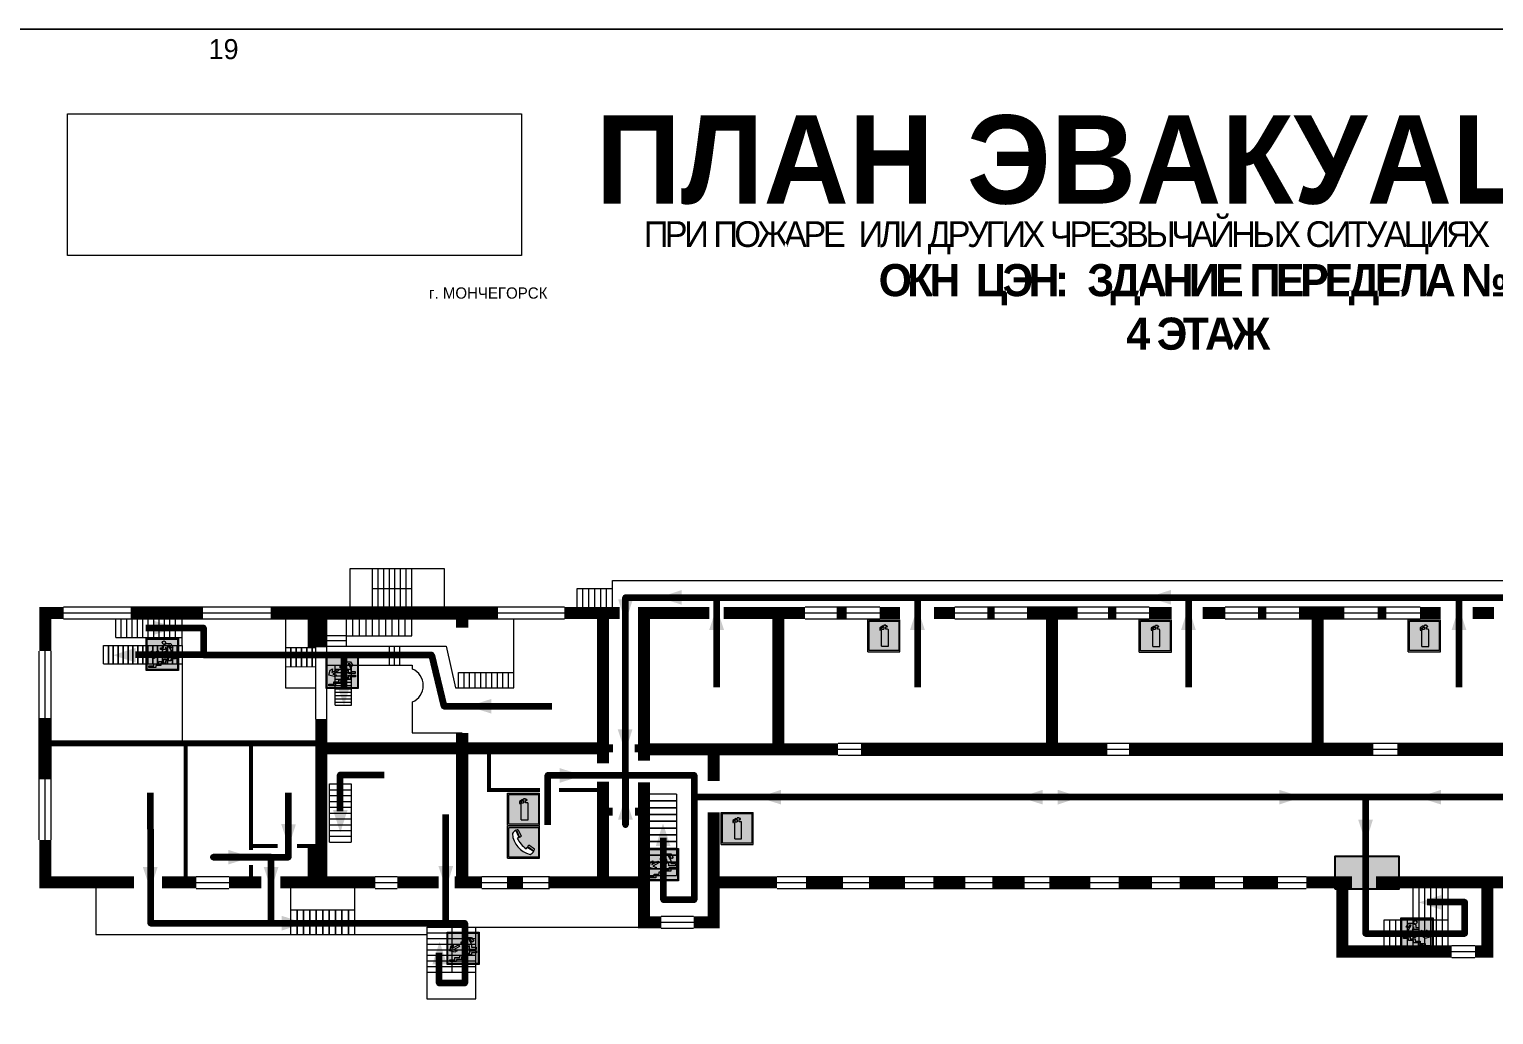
# Model space of a CAD drawing. Header units: millimetres. Extents: x 13810 to 67229, y 12374 to 21950.
# Drawn here: x 33403.2 to 33768.2, y 13905.4 to 14150.9 of the extents above; entities that cross this region are included whole.
import ezdxf

# ---------------------------------------------------------------- set-up
doc = ezdxf.new("R2010")
doc.units = ezdxf.units.MM
doc.layers.add('План_Штампы', color=7, linetype='Continuous')
doc.styles.add('обычный', font='arial.ttf')
picture_1 = doc.add_image_def('image1.jpg', size_in_pixel=(337, 105))

# ---------------------------------------------------------------- blocks, each defined once
blk = doc.blocks.new('вниз 3')
at = {"lineweight": 0, "true_color": 0xffffff}
h = blk.add_hatch(color=7, dxfattribs=at)
h.dxf.hatch_style = 1
h.paths.add_polyline_path([(40997.5, -4475.69), (40997.25, -4475.28), (40995.76, -4476.15), (40995.97, -4475.23), (40995.39, -4475.56), (40995.05, -4476.83), (40996.33, -4477.17), (40996.91, -4476.83), (40996, -4476.55)], flags=0)
h.paths.add_polyline_path([(40999.81, -4473.95), (41000.22, -4473.95), (41000.64, -4474.67), (41001.03, -4474.43), (41000.46, -4473.49), (41000.42, -4473.49), (40999.43, -4473.49), (40998.68, -4473.92), (40998.68, -4474.57), (40997.88, -4474.57), (40997.88, -4475), (40999.14, -4475), (40999.14, -4474.43), (40999.14, -4474.38), (40999.59, -4475.15), (40998.72, -4475.67), (40998.72, -4477.06), (40999.24, -4477.06), (40999.24, -4475.96), (40999.95, -4475.56), (40999.95, -4476.43), (41001.61, -4476.43), (41001.61, -4475.88), (41000.47, -4475.88), (41000.47, -4475.12)], flags=0)
h.paths.add_polyline_path([(40999.2, -4473.24, 1), (40998.35, -4473.24, 1)], flags=0)
h.paths.add_polyline_path([(41000.46, -4477.26), (41001.69, -4477.26), (41001.69, -4476.84), (41000.03, -4476.84), (41000.03, -4477.39), (40998.78, -4477.39), (40998.78, -4477.95), (40997.53, -4477.95), (40997.53, -4478.5), (40996.29, -4478.5), (40996.29, -4479.06), (40995.05, -4479.06), (40995.05, -4479.48), (40995.29, -4479.48), (40996.72, -4479.48), (40996.72, -4478.92), (40997.97, -4478.92), (40997.97, -4478.36), (40999.2, -4478.36), (40999.2, -4477.81), (41000.46, -4477.81)], flags=0)
h.paths.add_polyline_path([(41002.37, -4472.17), (40994.37, -4472.17), (40994.37, -4480.17), (41002.37, -4480.17)])
h.paths.add_polyline_path([(41002.16, -4479.96), (40994.57, -4479.96), (40994.57, -4472.37), (41002.16, -4472.37)], flags=16)
h.paths.add_polyline_path([(41001.61, -4475.88), (41001.61, -4476.43), (40999.95, -4476.43), (40999.95, -4475.56), (40999.24, -4475.96), (40999.24, -4477.06), (40998.72, -4477.06), (40998.72, -4475.67), (40999.59, -4475.15), (40999.14, -4474.38), (40999.14, -4474.43), (40999.14, -4475), (40997.88, -4475), (40997.88, -4474.57), (40998.68, -4474.57), (40998.68, -4473.92), (40999.43, -4473.49), (41000.42, -4473.49), (41000.46, -4473.49), (41001.03, -4474.43), (41000.64, -4474.67), (41000.22, -4473.95), (40999.81, -4473.95), (41000.47, -4475.12), (41000.47, -4475.88)], flags=0)
h.paths.add_polyline_path([(41001.69, -4476.84), (41001.69, -4477.26), (41000.46, -4477.26), (41000.46, -4477.81), (40999.2, -4477.81), (40999.2, -4478.36), (40997.97, -4478.36), (40997.97, -4478.92), (40996.72, -4478.92), (40996.72, -4479.48), (40995.05, -4479.48), (40995.05, -4479.06), (40996.29, -4479.06), (40996.29, -4478.5), (40997.53, -4478.5), (40997.53, -4477.95), (40998.78, -4477.95), (40998.78, -4477.39), (41000.03, -4477.39), (41000.03, -4476.84)], flags=0)
h.paths.add_polyline_path([(40998.35, -4473.24, -1), (40999.2, -4473.24, -1)], flags=0)
h.paths.add_polyline_path([(40997.5, -4475.69), (40996, -4476.55), (40996.91, -4476.83), (40996.33, -4477.17), (40995.05, -4476.83), (40995.39, -4475.56), (40995.97, -4475.23), (40995.76, -4476.15), (40997.25, -4475.28)], flags=0)
at = {"lineweight": 0}
h = blk.add_hatch(color=126, dxfattribs=at)
h.dxf.hatch_style = 1
h.paths.add_polyline_path([(41002.16, -4472.37), (40994.57, -4472.37), (40994.57, -4479.96), (41002.16, -4479.96)])
h.paths.add_polyline_path([(40995.97, -4475.23), (40995.76, -4476.15), (40997.25, -4475.28), (40997.5, -4475.69), (40996, -4476.55), (40996.91, -4476.83), (40996.33, -4477.17), (40995.05, -4476.83), (40995.39, -4475.56)], flags=16)
h.paths.add_polyline_path([(40997.88, -4474.57), (40998.68, -4474.57), (40998.68, -4473.92), (40999.43, -4473.49), (41000.42, -4473.49), (41000.46, -4473.49), (41001.03, -4474.43), (41000.64, -4474.67), (41000.22, -4473.95), (40999.81, -4473.95), (41000.47, -4475.12), (41000.47, -4475.88), (41001.61, -4475.88), (41001.61, -4476.43), (40999.95, -4476.43), (40999.95, -4475.56), (40999.24, -4475.96), (40999.24, -4477.06), (40998.72, -4477.06), (40998.72, -4475.67), (40999.59, -4475.15), (40999.14, -4474.38), (40999.14, -4474.43), (40999.14, -4475), (40997.88, -4475)], flags=16)
h.paths.add_polyline_path([(40998.35, -4473.24, -1), (40999.2, -4473.24, -1)], flags=16)
h.paths.add_polyline_path([(40997.53, -4477.95), (40998.78, -4477.95), (40998.78, -4477.39), (41000.03, -4477.39), (41000.03, -4476.84), (41001.69, -4476.84), (41001.69, -4477.26), (41000.46, -4477.26), (41000.46, -4477.81), (40999.2, -4477.81), (40999.2, -4478.36), (40997.97, -4478.36), (40997.97, -4478.92), (40996.72, -4478.92), (40996.72, -4479.48), (40995.05, -4479.48), (40995.05, -4479.06), (40996.29, -4479.06), (40996.29, -4478.5), (40997.53, -4478.5)], flags=16)
at = {"lineweight": 0, "true_color": 0xffffff}
h = blk.add_hatch(color=7, dxfattribs=at)
h.dxf.hatch_style = 1
h.paths.add_polyline_path([(40999.2, -4473.24, 1), (40998.35, -4473.24, 1)])
h.paths.add_polyline_path([(40999.81, -4473.95), (41000.22, -4473.95), (41000.64, -4474.67), (41001.03, -4474.43), (41000.46, -4473.49), (41000.42, -4473.49), (40999.43, -4473.49), (40998.68, -4473.92), (40998.68, -4474.57), (40997.88, -4474.57), (40997.88, -4475), (40999.14, -4475), (40999.14, -4474.43), (40999.14, -4474.38), (40999.59, -4475.15), (40998.72, -4475.67), (40998.72, -4477.06), (40999.24, -4477.06), (40999.24, -4475.96), (40999.95, -4475.56), (40999.95, -4476.43), (41001.61, -4476.43), (41001.61, -4475.88), (41000.47, -4475.88), (41000.47, -4475.12)])
h.paths.add_polyline_path([(40999.2, -4477.81), (41000.46, -4477.81), (41000.46, -4477.26), (41001.69, -4477.26), (41001.69, -4476.84), (41000.03, -4476.84), (41000.03, -4477.39), (40998.78, -4477.39), (40998.78, -4477.95), (40997.53, -4477.95), (40997.53, -4478.5), (40996.29, -4478.5), (40996.29, -4479.06), (40995.05, -4479.06), (40995.05, -4479.48), (40995.29, -4479.48), (40996.72, -4479.48), (40996.72, -4478.92), (40997.97, -4478.92), (40997.97, -4478.36), (40999.2, -4478.36)])
h.paths.add_polyline_path([(40997.5, -4475.69), (40997.25, -4475.28), (40995.76, -4476.15), (40995.97, -4475.23), (40995.39, -4475.56), (40995.05, -4476.83), (40996.33, -4477.17), (40996.91, -4476.83), (40996, -4476.55)])
at = {"color": 126, "lineweight": 0}
for points in [[(40994.37, -4472.17), (41002.37, -4472.17), (41002.37, -4480.17), (40994.37, -4480.17)], [(40994.57, -4472.37), (41002.16, -4472.37), (41002.16, -4479.96), (40994.57, -4479.96)]]:
    blk.add_lwpolyline(points, close=True, dxfattribs=at)
for points in [[(40999.14, -4474.43), (40999.14, -4475), (40997.88, -4475), (40997.88, -4474.57), (40998.68, -4474.57), (40998.68, -4473.92), (40999.43, -4473.49), (41000.42, -4473.49), (41000.46, -4473.49), (41001.03, -4474.43), (41000.64, -4474.67), (41000.22, -4473.95), (40999.81, -4473.95), (41000.47, -4475.12), (41000.47, -4475.88), (41001.61, -4475.88), (41001.61, -4476.43), (40999.95, -4476.43), (40999.95, -4475.56), (40999.24, -4475.96), (40999.24, -4477.06), (40998.72, -4477.06), (40998.72, -4475.67), (40999.59, -4475.15), (40999.14, -4474.38), (40999.14, -4474.43)], [(40995.05, -4476.83), (40995.39, -4475.56), (40995.97, -4475.23), (40995.76, -4476.15), (40997.25, -4475.28), (40997.5, -4475.69), (40996, -4476.55), (40996.91, -4476.83), (40996.33, -4477.17), (40995.05, -4476.83)], [(40995.29, -4479.48), (40995.05, -4479.48), (40995.05, -4479.06), (40996.29, -4479.06), (40996.29, -4478.5), (40997.53, -4478.5), (40997.53, -4477.95), (40998.78, -4477.95), (40998.78, -4477.39), (41000.03, -4477.39), (41000.03, -4476.84), (41001.69, -4476.84), (41001.69, -4477.26), (41000.46, -4477.26), (41000.46, -4477.81), (40999.2, -4477.81), (40999.2, -4478.36), (40997.97, -4478.36), (40997.97, -4478.92), (40996.72, -4478.92), (40996.72, -4479.48), (40995.05, -4479.48)]]:
    blk.add_lwpolyline(points, dxfattribs=at)
blk.add_circle((40998.77, -4473.24), 0.426, dxfattribs=at)
blk = doc.blocks.new('вниз')
at = {"lineweight": 0, "true_color": 0xffffff}
h = blk.add_hatch(color=7, dxfattribs=at)
h.dxf.hatch_style = 1
h.paths.add_polyline_path([(40994.51, -4472.22), (40986.51, -4472.22), (40986.51, -4480.22), (40994.51, -4480.22)])
h.paths.add_polyline_path([(40994.31, -4472.42), (40994.31, -4480.01), (40986.71, -4480.01), (40986.71, -4472.42)], flags=16)
h.paths.add_polyline_path([(40988.43, -4473.53), (40989.43, -4473.53), (40990.19, -4473.96), (40990.19, -4474.6), (40991, -4474.6), (40991, -4475.06), (40989.73, -4475.06), (40989.73, -4474.46), (40989.3, -4475.18), (40990.17, -4475.7), (40990.17, -4477.11), (40989.63, -4477.11), (40989.63, -4476.01), (40988.94, -4475.59), (40988.94, -4476.46), (40988.94, -4476.46), (40987.47, -4476.46), (40987.26, -4476.46), (40987.26, -4475.92), (40988.4, -4475.92), (40988.4, -4475.2), (40989.1, -4473.99), (40988.66, -4473.99), (40988.24, -4474.7), (40987.86, -4474.47), (40988.41, -4473.56)], flags=0)
h.paths.add_polyline_path([(40990.55, -4473.29, -1), (40989.69, -4473.29, -1)], flags=0)
h.paths.add_polyline_path([(40988.85, -4476.89), (40988.85, -4477.43), (40990.1, -4477.43), (40990.1, -4477.99), (40991.34, -4477.99), (40991.34, -4478.54), (40992.59, -4478.54), (40992.59, -4479.09), (40993.83, -4479.09), (40993.83, -4479.52), (40992.17, -4479.52), (40992.17, -4478.97), (40990.91, -4478.97), (40990.91, -4478.41), (40989.68, -4478.41), (40989.68, -4477.86), (40988.43, -4477.86), (40988.43, -4477.31), (40987.6, -4477.31), (40987.18, -4477.31), (40987.18, -4476.89)], flags=0)
h.paths.add_polyline_path([(40991.61, -4475.33), (40993.12, -4476.2), (40992.9, -4475.27), (40993.48, -4475.6), (40993.83, -4476.88), (40992.56, -4477.22), (40991.97, -4476.88), (40992.9, -4476.61), (40991.38, -4475.74), (40991.58, -4475.39)], flags=0)
h.paths.add_polyline_path([(40990.19, -4473.96), (40989.43, -4473.53), (40988.43, -4473.53), (40988.41, -4473.56), (40987.86, -4474.47), (40988.24, -4474.7), (40988.66, -4473.99), (40989.1, -4473.99), (40988.4, -4475.2), (40988.4, -4475.92), (40987.26, -4475.92), (40987.26, -4476.46), (40987.47, -4476.46), (40988.94, -4476.46), (40988.94, -4476.27), (40988.94, -4475.59), (40989.63, -4476.01), (40989.63, -4477.11), (40990.17, -4477.11), (40990.17, -4475.7), (40989.3, -4475.18), (40989.73, -4474.46), (40989.73, -4475.06), (40991, -4475.06), (40991, -4474.6), (40990.19, -4474.6)], flags=0)
h.paths.add_polyline_path([(40990.55, -4473.29, 1), (40989.69, -4473.29, 1)], flags=0)
h.paths.add_polyline_path([(40991.61, -4475.33), (40991.58, -4475.39), (40991.38, -4475.74), (40992.9, -4476.61), (40991.97, -4476.88), (40992.56, -4477.22), (40993.83, -4476.88), (40993.48, -4475.6), (40992.9, -4475.27), (40993.12, -4476.2)], flags=0)
h.paths.add_polyline_path([(40990.1, -4477.43), (40988.85, -4477.43), (40988.85, -4476.89), (40987.18, -4476.89), (40987.18, -4477.31), (40987.6, -4477.31), (40988.43, -4477.31), (40988.43, -4477.86), (40989.68, -4477.86), (40989.68, -4478.41), (40990.91, -4478.41), (40990.91, -4478.97), (40992.17, -4478.97), (40992.17, -4479.52), (40993.83, -4479.52), (40993.83, -4479.09), (40992.59, -4479.09), (40992.59, -4478.54), (40991.34, -4478.54), (40991.34, -4477.99), (40990.1, -4477.99)], flags=0)
at = {"lineweight": 0}
h = blk.add_hatch(color=126, dxfattribs=at)
h.dxf.hatch_style = 1
h.paths.add_polyline_path([(40994.31, -4472.42), (40986.71, -4472.42), (40986.71, -4480.01), (40994.31, -4480.01)])
h.paths.add_polyline_path([(40988.43, -4473.53), (40989.43, -4473.53), (40990.19, -4473.96), (40990.19, -4474.6), (40991, -4474.6), (40991, -4475.06), (40989.73, -4475.06), (40989.73, -4474.46), (40989.3, -4475.18), (40990.17, -4475.7), (40990.17, -4477.11), (40989.63, -4477.11), (40989.63, -4476.01), (40988.94, -4475.59), (40988.94, -4476.46), (40988.94, -4476.46), (40987.47, -4476.46), (40987.26, -4476.46), (40987.26, -4475.92), (40988.4, -4475.92), (40988.4, -4475.2), (40989.1, -4473.99), (40988.66, -4473.99), (40988.24, -4474.7), (40987.86, -4474.47), (40988.41, -4473.56)], flags=16)
h.paths.add_polyline_path([(40990.55, -4473.29, -1), (40989.69, -4473.29, -1)], flags=16)
h.paths.add_polyline_path([(40988.85, -4476.89), (40988.85, -4477.43), (40990.1, -4477.43), (40990.1, -4477.99), (40991.34, -4477.99), (40991.34, -4478.54), (40992.59, -4478.54), (40992.59, -4479.09), (40993.83, -4479.09), (40993.83, -4479.52), (40992.17, -4479.52), (40992.17, -4478.97), (40990.91, -4478.97), (40990.91, -4478.41), (40989.68, -4478.41), (40989.68, -4477.86), (40988.43, -4477.86), (40988.43, -4477.31), (40987.6, -4477.31), (40987.18, -4477.31), (40987.18, -4476.89)], flags=16)
h.paths.add_polyline_path([(40991.61, -4475.33), (40993.12, -4476.2), (40992.9, -4475.27), (40993.48, -4475.6), (40993.83, -4476.88), (40992.56, -4477.22), (40991.97, -4476.88), (40992.9, -4476.61), (40991.38, -4475.74), (40991.58, -4475.39)], flags=16)
at = {"lineweight": 0, "true_color": 0xffffff}
h = blk.add_hatch(color=7, dxfattribs=at)
h.dxf.hatch_style = 1
h.paths.add_polyline_path([(40989.73, -4474.46), (40989.73, -4475.06), (40991, -4475.06), (40991, -4474.6), (40990.19, -4474.6), (40990.19, -4473.96), (40989.43, -4473.53), (40988.43, -4473.53), (40988.41, -4473.56), (40987.86, -4474.47), (40988.24, -4474.7), (40988.66, -4473.99), (40989.1, -4473.99), (40988.4, -4475.2), (40988.4, -4475.92), (40987.26, -4475.92), (40987.26, -4476.46), (40987.47, -4476.46), (40988.94, -4476.46), (40988.94, -4475.59), (40989.63, -4476.01), (40989.63, -4477.11), (40990.17, -4477.11), (40990.17, -4475.7), (40989.3, -4475.18)])
h.paths.add_polyline_path([(40989.69, -4473.29, 1), (40990.55, -4473.29, 1)])
h.paths.add_polyline_path([(40991.61, -4475.33), (40991.58, -4475.39), (40991.38, -4475.74), (40992.9, -4476.61), (40991.97, -4476.88), (40992.56, -4477.22), (40993.83, -4476.88), (40993.48, -4475.6), (40992.9, -4475.27), (40993.12, -4476.2)])
h.paths.add_polyline_path([(40990.1, -4477.43), (40988.85, -4477.43), (40988.85, -4476.89), (40987.18, -4476.89), (40987.18, -4477.31), (40987.6, -4477.31), (40988.43, -4477.31), (40988.43, -4477.86), (40989.68, -4477.86), (40989.68, -4478.41), (40990.91, -4478.41), (40990.91, -4478.97), (40992.17, -4478.97), (40992.17, -4479.52), (40993.83, -4479.52), (40993.83, -4479.09), (40992.59, -4479.09), (40992.59, -4478.54), (40991.34, -4478.54), (40991.34, -4477.99), (40990.1, -4477.99)])
at = {"color": 126, "lineweight": 0}
for points in [[(40986.51, -4472.22), (40994.51, -4472.22), (40994.51, -4480.22), (40986.51, -4480.22)], [(40986.71, -4472.42), (40994.31, -4472.42), (40994.31, -4480.01), (40986.71, -4480.01)]]:
    blk.add_lwpolyline(points, close=True, dxfattribs=at)
for points in [[(40987.47, -4476.46), (40987.26, -4476.46), (40987.26, -4475.92), (40988.4, -4475.92), (40988.4, -4475.2), (40989.1, -4473.99), (40988.66, -4473.99), (40988.24, -4474.7), (40987.86, -4474.47), (40988.41, -4473.56), (40988.43, -4473.53), (40989.43, -4473.53), (40990.19, -4473.96), (40990.19, -4474.6), (40991, -4474.6), (40991, -4475.06), (40989.73, -4475.06), (40989.73, -4474.46), (40989.3, -4475.18), (40990.17, -4475.7), (40990.17, -4477.11), (40989.63, -4477.11), (40989.63, -4476.01), (40988.94, -4475.59), (40988.94, -4476.46)], [(40987.6, -4477.31), (40987.18, -4477.31), (40987.18, -4476.89), (40988.85, -4476.89), (40988.85, -4477.43), (40990.1, -4477.43), (40990.1, -4477.99), (40991.34, -4477.99), (40991.34, -4478.54), (40992.59, -4478.54), (40992.59, -4479.09), (40993.83, -4479.09), (40993.83, -4479.52), (40992.17, -4479.52), (40992.17, -4478.97), (40990.91, -4478.97), (40990.91, -4478.41), (40989.68, -4478.41), (40989.68, -4477.86), (40988.43, -4477.86), (40988.43, -4477.31), (40987.6, -4477.31)], [(40987.47, -4476.46), (40988.94, -4476.46), (40988.94, -4476.27)], [(40991.58, -4475.39), (40991.38, -4475.74), (40992.9, -4476.61), (40991.97, -4476.88), (40992.56, -4477.22), (40993.83, -4476.88), (40993.48, -4475.6), (40992.9, -4475.27), (40993.12, -4476.2), (40991.61, -4475.33), (40991.58, -4475.39)]]:
    blk.add_lwpolyline(points, dxfattribs=at)
blk.add_circle((40990.12, -4473.29), 0.432, dxfattribs=at)
blk = doc.blocks.new('A$C7B4425F7')
at = {"true_color": 0xffffff}
blk.add_hatch(color=7, dxfattribs=at).paths.add_polyline_path([(0, 0), (-16, 0), (-16, -8), (0, -8)])
h = blk.add_hatch(color=126)
h.paths.add_polyline_path([(-0.2, -0.2), (-15.8, -0.2), (-15.8, -7.8), (-0.2, -7.8)])
h.paths.add_polyline_path([(-11.76, -2.03), (-11.76, -3.66), (-11.17, -3.66, -0.568275), (-11.17, -6.18), (-12.58, -6.18), (-12.58, -2.03)], flags=16)
h.paths.add_polyline_path([(-13.33, -4.12, -0.495768), (-13.59, -6.18), (-15.03, -6.18), (-15.03, -2.03), (-13.59, -2.03, -0.487973)], flags=16)
h.paths.add_polyline_path([(-10.25, -2.03), (-9.48, -2.03), (-9.48, -6.18), (-10.25, -6.18)], flags=16)
h.paths.add_polyline_path([(-13.84, -3.69), (-14.24, -3.69), (-14.24, -3.03), (-13.9, -3.03, -0.692621)], flags=0)
h.paths.add_polyline_path([(-9.15, -2.03), (-8.4, -2.03), (-8.04, -3.07), (-7.68, -2.03), (-6.93, -2.03), (-7.64, -4.1), (-6.93, -6.18), (-7.68, -6.18), (-8.04, -5.14), (-8.4, -6.18), (-9.15, -6.18), (-8.44, -4.1)], flags=16)
h.paths.add_polyline_path([(-11.76, -4.46), (-11.42, -4.46, -0.692621), (-11.36, -5.12), (-11.76, -5.12)], flags=0)
h.paths.add_polyline_path([(-13.9, -5.2), (-14.24, -5.2), (-14.24, -4.55), (-13.84, -4.55, -0.708038)], flags=0)
edge = h.paths.add_edge_path(flags=16)
edge.add_ellipse((-5.51, -4.08), major_axis=(0, 2.05), ratio=0.586184, start_angle=0, end_angle=360)
edge = h.paths.add_edge_path(flags=0)
edge.add_ellipse((-5.51, -4.08), major_axis=(0, 1.14), ratio=0.454828, start_angle=0, end_angle=360)
h.paths.add_polyline_path([(-4.13, -4.96, 0.377264), (-3.48, -4.52, 0.0555), (-3.16, -2.03), (-1.66, -2.03), (-1.66, -4.96), (-0.96, -4.96), (-0.96, -7.01), (-1.75, -7.01), (-1.75, -6.18), (-3.3, -6.18), (-3.3, -7.02), (-4.13, -7.02)], flags=16)
h.paths.add_polyline_path([(-2.73, -2.91), (-2.28, -2.91), (-2.28, -4.96), (-3.05, -4.96, 0.079136)], flags=0)
at = {"color": 126}
blk.add_lwpolyline([(-16, -8), (0, -8), (0, 0), (-16, 0)], close=True, dxfattribs=at)
blk = doc.blocks.new('A$C3AD82952')
at = {"true_color": 0xf5f5ff}
h = blk.add_hatch(color=7, dxfattribs=at)
h.dxf.hatch_style = 1
h.paths.add_polyline_path([(8.21, 8.73, 0.414214), (7.89, 9.05), (7.22, 9.05), (7.22, 9.92), (7.59, 9.92, 1), (7.57, 10.36), (7.22, 10.36), (7.22, 10.6), (6.43, 10.6), (6.43, 10.36), (6.01, 10.36), (4.74, 9.59), (4.74, 8.69), (4.98, 8.73), (4.98, 9.26), (6.12, 9.91), (6.43, 9.91), (6.43, 9.05), (5.76, 9.05, 0.414214), (5.44, 8.73), (5.44, 2.2), (8.21, 2.2)], flags=0)
h.paths.add_polyline_path([(12.8, 12.8), (0, 12.8), (0, 0), (12.8, 0)])
h.paths.add_polyline_path([(0.51, 12.29), (12.29, 12.29), (12.29, 0.51), (0.51, 0.51)], flags=16)
h.paths.add_polyline_path([(4.74, 9.59), (6.01, 10.36), (6.43, 10.36), (6.43, 10.6), (7.22, 10.6), (7.22, 10.36), (7.59, 10.36, -0.94586), (7.59, 9.92), (7.22, 9.92), (7.22, 9.05), (7.89, 9.05, -0.414214), (8.21, 8.73), (8.21, 2.2), (5.44, 2.2), (5.44, 8.73, -0.414214), (5.76, 9.05), (6.43, 9.05), (6.43, 9.91), (6.12, 9.91), (4.98, 9.26), (4.98, 8.73), (4.74, 8.69)], flags=0)
h = blk.add_hatch(color=242)
h.dxf.hatch_style = 1
h.paths.add_polyline_path([(12.29, 12.29), (0.51, 12.29), (0.51, 0.51), (12.29, 0.51)])
h.paths.add_polyline_path([(4.74, 8.69), (4.74, 9.59), (6.01, 10.36), (6.43, 10.36), (6.43, 10.6), (7.22, 10.6), (7.22, 10.36), (7.59, 10.36, -0.94586), (7.59, 9.92), (7.22, 9.92), (7.22, 9.05), (7.89, 9.05, -0.414214), (8.21, 8.73), (8.21, 2.2), (5.44, 2.2), (5.44, 8.73, -0.414214), (5.76, 9.05), (6.43, 9.05), (6.43, 9.91), (6.12, 9.91), (4.98, 9.26), (4.98, 8.73)], flags=16)
h = blk.add_hatch(color=7, dxfattribs=at)
h.dxf.hatch_style = 1
h.paths.add_polyline_path([(8.21, 8.73, 0.414214), (7.89, 9.05), (7.22, 9.05), (7.22, 9.92), (7.59, 9.92, 1), (7.57, 10.36), (7.22, 10.36), (7.22, 10.6), (6.43, 10.6), (6.43, 10.36), (6.01, 10.36), (4.74, 9.59), (4.74, 8.69), (4.98, 8.73), (4.98, 9.26), (6.12, 9.91), (6.43, 9.91), (6.43, 9.05), (5.76, 9.05, 0.414214), (5.44, 8.73), (5.44, 2.2), (8.21, 2.2)])
at = {"color": 242, "lineweight": 5}
for p, q in [((0, 0), (0, 12.8)), ((0, 12.8), (12.8, 12.8)), ((12.8, 0), (12.8, 12.8)), ((6.01, 10.36), (4.74, 9.59)), ((4.74, 9.59), (4.74, 8.69)), ((4.74, 8.69), (4.98, 8.73)), ((4.98, 9.26), (6.12, 9.91)), ((4.98, 8.73), (4.98, 9.26)), ((5.44, 2.2), (5.44, 8.73)), ((5.76, 9.05), (6.43, 9.05)), ((6.01, 10.36), (6.43, 10.36)), ((6.12, 9.91), (6.43, 9.91)), ((7.22, 10.6), (6.43, 10.6)), ((6.43, 10.6), (6.43, 10.36)), ((6.43, 9.91), (6.43, 9.05)), ((7.22, 10.36), (7.22, 10.6)), ((7.59, 10.36), (7.22, 10.36)), ((7.22, 9.05), (7.22, 9.92)), ((7.59, 9.92), (7.22, 9.92)), ((7.89, 9.05), (7.22, 9.05)), ((8.21, 2.2), (8.21, 8.73)), ((0, 0), (12.8, 0)), ((5.44, 2.2), (8.21, 2.2))]:
    blk.add_line(p, q, dxfattribs=at)
blk.add_lwpolyline([(0.51, 12.29), (12.29, 12.29), (12.29, 0.51), (0.51, 0.51)], close=True, dxfattribs=at)
for centre, radius, start, end in [((5.76, 8.73), 0.32, 90, 180), ((7.58, 10.14), 0.223, 273.18746, 86.81254), ((7.89, 8.73), 0.32, 0, 90)]:
    blk.add_arc(centre, radius, start, end, dxfattribs=at)
blk = doc.blocks.new('A$C456E1F9C')
at = {"lineweight": 5}
h = blk.add_hatch(color=242, dxfattribs=at)
h.paths.add_polyline_path([(0.51, -1.47), (0.51, -13.26), (12.29, -13.26), (12.29, -1.47)])
h.paths.add_polyline_path([(5.42, -4.95, -0.254479), (4.78, -5.4), (3.52, -2.53, -0.209735), (4.23, -2.4)], flags=16)
h.paths.add_polyline_path([(8.53, -8.6), (10.87, -10.17), (10.54, -10.76), (8.03, -9.13, -0.192251)], flags=16)
h.paths.add_polyline_path([(4.61, -5.49, 0.005518), (3.87, -5.72, 0.128647), (7.49, -10.01, 0.00809), (7.83, -9.33), (10.47, -10.97, -0.16736), (8.99, -12.25, -0.327862), (1.95, -3.95, -0.166952), (3.36, -2.62)], flags=16)
at = {"color": 242, "lineweight": 5}
for p, q in [((0, -13.77), (0, -0.97)), ((12.8, -0.97), (0, -0.97)), ((4.61, -5.49), (3.36, -2.62)), ((3.52, -2.53), (4.78, -5.4)), ((4.23, -2.4), (5.42, -4.95)), ((12.8, -13.77), (12.8, -0.97)), ((7.83, -9.33), (10.47, -10.97)), ((8.03, -9.13), (10.54, -10.76)), ((10.81, -10.12), (8.53, -8.6)), ((10.54, -10.76), (10.8, -10.3)), ((10.8, -10.3), (10.81, -10.12)), ((0, -13.77), (12.8, -13.77))]:
    blk.add_line(p, q, dxfattribs=at)
blk.add_lwpolyline([(0.51, -1.47), (12.29, -1.47), (12.29, -13.26), (0.51, -13.26)], close=True, dxfattribs=at)
for centre, radius, start, end in [((4.59, -5.34), 2.99, 114.28453, 152.19739), ((11.12, -3.31), 9.19, 183.99153, 256.60086), ((4.02, -3.27), 0.891, 76.32839, 123.70924), ((14.98, -39.1), 35.17, 107.14873, 108.41345), ((13.86, -0.94), 11.08, 205.55365, 234.87622), ((4.68, -4.59), 0.824, 276.9621, 334.07228), ((-13.31, 0.8), 23.44, 332.54871, 334.40268), ((8.94, -9.5), 0.989, 114.40924, 157.93883), ((7.87, -9.46), 3, 291.92908, 329.9329)]:
    blk.add_arc(centre, radius, start, end, dxfattribs=at)

msp = doc.modelspace()

# ---------------------------------------------------------------- linework, layer by layer
at = {"color": 126, "lineweight": 0, "true_color": 0x008754}
for points in [[(33387.42, 14545.9), (33987.42, 14545.9), (33987.42, 14150.9), (33387.42, 14150.9)], [(33387.42, 14150.9), (33987.42, 14150.9), (33987.42, 13755.9), (33387.42, 13755.9)], [(33387.42, 14150.9), (33987.42, 14150.9), (33987.42, 13755.9), (33387.42, 13755.9)], [(33387.42, 14150.9), (33987.42, 14150.9), (33987.42, 13755.9), (33387.42, 13755.9)], [(33387.42, 14150.9), (33987.42, 14150.9), (33987.42, 13755.9), (33387.42, 13755.9)]]:
    msp.add_lwpolyline(points, close=True, dxfattribs=at)
at = {"lineweight": 0}
for points in [[(33483.2, 14005.5), (33483.2, 14016.6), (33506.61, 14016.6), (33506.61, 14005.5)], [(33488.78, 14005.5), (33488.78, 14016.6)], [(33490.17, 14005.5), (33490.17, 14016.6)], [(33490.17, 14005.5), (33490.17, 14016.6)], [(33491.56, 14005.5), (33491.56, 14016.6)], [(33491.56, 14005.19), (33491.56, 14016.3)], [(33492.96, 14005.19), (33492.96, 14016.6)], [(33492.96, 14005.19), (33492.96, 14016.3)], [(33494.35, 14005.19), (33494.35, 14016.6)], [(33494.35, 14005.19), (33494.35, 14016.3)], [(33495.74, 14005.19), (33495.74, 14016.6)], [(33495.74, 14005.19), (33495.74, 14016.3)], [(33497.14, 14005.19), (33497.14, 14016.6)], [(33497.14, 14005.19), (33497.14, 14016.3)], [(33498.53, 14005.19), (33498.53, 14016.6)], [(33539.73, 14011.54), (33548.58, 14011.54), (33548.58, 14013.59), (33920.33, 14013.59), (33920.33, 14017.27), (33950.34, 14017.27), (33968.03, 14015.19), (33968.03, 13965.56), (33950.35, 13965.56), (33950.35, 13957.43), (33944.44, 13957.43)], [(33488.78, 14011.57), (33498.53, 14011.57)], [(33539.73, 14007), (33539.73, 14011.54)], [(33541.21, 14007), (33541.21, 14011.54)], [(33541.21, 14007), (33541.21, 14011.54)], [(33542.68, 14007), (33542.68, 14011.54)], [(33542.68, 14007), (33542.68, 14011.54)], [(33544.16, 14007), (33544.16, 14011.54)], [(33544.16, 14007), (33544.16, 14011.54)], [(33545.63, 14007), (33545.63, 14011.54)], [(33545.63, 14007), (33545.63, 14011.54)], [(33547.11, 14007), (33547.11, 14011.54)], [(33547.11, 14007), (33547.11, 14011.54)], [(33548.58, 14007), (33548.58, 14011.54)], [(33411.75, 14007), (33536.59, 14007)], [(33411.75, 14005.5), (33536.59, 14005.5)], [(33411.75, 14004), (33536.59, 14004)], [(33424.8, 13999.4), (33424.8, 14004)], [(33426.14, 13999.4), (33426.14, 14004)], [(33426.14, 13999.4), (33426.14, 14004)], [(33427.49, 13999.4), (33427.49, 14004)], [(33427.49, 13999.4), (33427.49, 14004)], [(33428.84, 13999.4), (33428.84, 14004)], [(33428.84, 13999.4), (33428.84, 14004)], [(33430.19, 13999.4), (33430.19, 14004)], [(33430.19, 13999.4), (33430.19, 14004)], [(33431.53, 13999.4), (33431.53, 14004)], [(33431.53, 13999.4), (33431.53, 14004)], [(33432.88, 13999.4), (33432.88, 14004)], [(33432.88, 13999.4), (33432.88, 14004)], [(33434.23, 13999.4), (33434.23, 14004)], [(33434.23, 13999.4), (33434.23, 14004)], [(33435.58, 13999.4), (33435.58, 14004)], [(33435.58, 13999.4), (33435.58, 14004)], [(33436.92, 13999.4), (33436.92, 14004)], [(33436.92, 13999.4), (33436.92, 14004)], [(33438.27, 13999.4), (33438.27, 14004)], [(33438.27, 13999.4), (33438.27, 14004)], [(33439.62, 13999.4), (33439.62, 14004)], [(33439.62, 13999.4), (33439.62, 14004)], [(33441.34, 13999.4), (33441.34, 14004)], [(33467.08, 14005.5), (33467.08, 13996.88)], [(33477.35, 13997.2), (33507.13, 13997.2), (33509.47, 13986.85), (33524.02, 13986.85), (33524.02, 14004)], [(33482.25, 13999.81), (33482.25, 14005.5)], [(33483.88, 13999.81), (33483.88, 14005.5)], [(33483.88, 13999.81), (33483.88, 14005.5)], [(33485.51, 13999.81), (33485.51, 14005.5)], [(33485.51, 13999.81), (33485.51, 14005.5)], [(33487.15, 13999.81), (33487.15, 14005.5)], [(33487.15, 13999.81), (33487.15, 14005.5)], [(33488.78, 13999.81), (33488.78, 14005.5)], [(33488.78, 13999.81), (33488.78, 14005.5)], [(33490.41, 13999.81), (33490.41, 14005.5)], [(33490.41, 13999.81), (33490.41, 14005.5)], [(33492.04, 13999.81), (33492.04, 14005.5)], [(33492.04, 13999.81), (33492.04, 14005.5)], [(33493.67, 13999.81), (33493.67, 14005.5)], [(33493.67, 13999.81), (33493.67, 14005.5)], [(33495.3, 13999.81), (33495.3, 14005.5)], [(33495.3, 13999.81), (33495.3, 14005.5)], [(33496.93, 13999.81), (33496.93, 14005.5)], [(33496.93, 13999.81), (33496.93, 14005.5)], [(33498.56, 13999.81), (33498.56, 14005.5)], [(33596.56, 14007), (33615.16, 14007)], [(33596.56, 14005.5), (33615.16, 14005.5)], [(33596.56, 14004), (33615.16, 14004)], [(33633.9, 14007), (33682.29, 14007)], [(33633.9, 14005.5), (33682.29, 14005.5)], [(33633.9, 14004), (33682.29, 14004)], [(33701.3, 14007), (33749.84, 14007)], [(33701.3, 14005.5), (33749.84, 14005.5)], [(33701.3, 14004), (33749.84, 14004)], [(33421.7, 13992.78), (33421.7, 13997.34)], [(33421.7, 13997.34), (33441.34, 13997.34)], [(33422.92, 13997.34), (33422.92, 13992.78)], [(33422.92, 13992.78), (33422.92, 13997.34)], [(33424.15, 13997.34), (33424.15, 13992.78)], [(33424.15, 13992.78), (33424.15, 13997.34)], [(33424.8, 13999.4), (33441.34, 13999.4)], [(33425.38, 13997.34), (33425.38, 13992.78)], [(33425.38, 13992.78), (33425.38, 13997.34)], [(33426.61, 13997.34), (33426.61, 13992.78)], [(33426.61, 13992.78), (33426.61, 13997.34)], [(33427.83, 13997.34), (33427.83, 13992.78)], [(33427.83, 13992.78), (33427.83, 13997.34)], [(33429.06, 13997.34), (33429.06, 13992.78)], [(33429.06, 13992.78), (33429.06, 13997.34)], [(33430.29, 13997.34), (33430.29, 13992.78)], [(33430.29, 13992.78), (33430.29, 13997.34)], [(33431.52, 13997.34), (33431.52, 13992.78)], [(33431.52, 13992.78), (33431.52, 13997.34)], [(33432.74, 13997.34), (33432.74, 13992.78)], [(33432.74, 13992.78), (33432.74, 13997.34)], [(33433.97, 13997.34), (33433.97, 13992.78)], [(33433.97, 13992.78), (33433.97, 13997.34)], [(33435.2, 13997.34), (33435.2, 13992.78)], [(33435.2, 13992.78), (33435.2, 13997.34)], [(33436.43, 13997.34), (33436.43, 13992.78)], [(33436.43, 13992.78), (33436.43, 13997.34)], [(33437.65, 13997.34), (33437.65, 13992.78)], [(33437.65, 13992.78), (33437.65, 13997.34)], [(33438.88, 13997.34), (33438.88, 13992.78)], [(33438.88, 13992.78), (33438.88, 13997.34)], [(33440.11, 13997.34), (33440.11, 13992.78)], [(33440.11, 13992.78), (33440.11, 13997.34)], [(33441.34, 13997.34), (33441.34, 13999.4)], [(33441.34, 13997.34), (33441.34, 13992.78)], [(33467.08, 13996.89), (33474.61, 13996.89)], [(33467.08, 13996.88), (33467.08, 13992.01)], [(33468.41, 13996.89), (33468.41, 13992.03)], [(33468.41, 13992.01), (33468.41, 13996.88)], [(33468.41, 13996.88), (33468.41, 13992.01)], [(33469.75, 13992.03), (33469.75, 13996.89)], [(33469.75, 13996.89), (33469.75, 13992.03)], [(33469.75, 13996.89), (33469.75, 13992.03)], [(33471.09, 13992.03), (33471.09, 13996.89)], [(33471.09, 13996.89), (33471.09, 13992.03)], [(33471.09, 13996.89), (33471.09, 13992.03)], [(33472.42, 13992.03), (33472.42, 13996.89)], [(33472.42, 13996.89), (33472.42, 13992.03)], [(33472.42, 13996.89), (33472.42, 13992.03)], [(33473.76, 13992.03), (33473.76, 13996.89)], [(33473.76, 13996.89), (33473.76, 13992.03)], [(33474.61, 13979.06), (33474.61, 13997.2)], [(33482.25, 13999.81), (33477.35, 13999.81)], [(33482.25, 13998.51), (33477.35, 13998.51)], [(33477.35, 13979.06), (33477.35, 13997.2)], [(33482.25, 13997.2), (33482.25, 13999.81)], [(33482.25, 13999.81), (33498.56, 13999.81)], [(33492.96, 13992.45), (33492.96, 13997.2)], [(33494.27, 13992.45), (33494.27, 13997.2)], [(33494.27, 13992.45), (33494.27, 13997.2)], [(33495.57, 13992.45), (33495.57, 13997.2)], [(33405.7, 13948.93), (33405.7, 13995.99)], [(33407.2, 13948.93), (33407.2, 13995.99)], [(33408.7, 13948.93), (33408.7, 13995.99)], [(33421.7, 13992.78), (33441.34, 13992.78), (33441.34, 13973.02)], [(33474.61, 13992.1), (33467.08, 13992.01)], [(33467.08, 13992.01), (33467.08, 13986.79), (33474.61, 13986.79)], [(33477.35, 13992.45), (33498.68, 13992.45), (33498.68, 13991.52)], [(33479.49, 13982.49), (33479.49, 13992.45)], [(33479.49, 13991.48), (33483.55, 13991.48)], [(33479.49, 13990.66), (33483.55, 13990.66)], [(33479.49, 13990.66), (33483.55, 13990.66)], [(33479.49, 13989.85), (33483.55, 13989.85)], [(33479.49, 13989.85), (33483.55, 13989.85)], [(33483.55, 13982.49), (33483.55, 13992.45)], [(33510.2, 13986.85), (33510.2, 13990.64)], [(33510.2, 13990.64), (33524.02, 13990.64)], [(33511.58, 13986.85), (33511.58, 13990.64)], [(33511.58, 13986.85), (33511.58, 13990.64)], [(33512.96, 13986.85), (33512.96, 13990.64)], [(33512.96, 13986.85), (33512.96, 13990.64)], [(33514.34, 13986.85), (33514.34, 13990.64)], [(33514.34, 13986.85), (33514.34, 13990.64)], [(33515.72, 13986.85), (33515.72, 13990.64)], [(33515.72, 13986.85), (33515.72, 13990.64)], [(33517.1, 13986.85), (33517.1, 13990.64)], [(33517.1, 13986.85), (33517.1, 13990.64)], [(33518.48, 13986.85), (33518.48, 13990.64)], [(33518.48, 13986.85), (33518.48, 13990.64)], [(33519.87, 13986.85), (33519.87, 13990.64)], [(33519.87, 13986.85), (33519.87, 13990.64)], [(33521.25, 13986.85), (33521.25, 13990.64)], [(33521.25, 13986.85), (33521.25, 13990.64)], [(33522.63, 13986.85), (33522.63, 13990.64)], [(33479.49, 13989.03), (33483.55, 13989.03)], [(33479.49, 13989.03), (33483.55, 13989.03)], [(33479.49, 13988.21), (33483.55, 13988.21)], [(33479.49, 13988.21), (33483.55, 13988.21)], [(33479.49, 13987.39), (33483.55, 13987.39)], [(33479.49, 13987.39), (33483.55, 13987.39)], [(33479.49, 13986.57), (33483.55, 13986.57)], [(33479.49, 13986.57), (33483.55, 13986.57)], [(33479.49, 13985.76), (33483.55, 13985.76)], [(33479.49, 13985.76), (33483.55, 13985.76)], [(33479.49, 13984.94), (33483.55, 13984.94)], [(33479.49, 13984.94), (33483.55, 13984.94)], [(33479.49, 13984.12), (33483.55, 13984.12)], [(33479.49, 13984.12), (33483.55, 13984.12)], [(33479.49, 13983.3), (33483.55, 13983.3)], [(33479.49, 13983.3), (33483.55, 13983.3)], [(33479.49, 13982.49), (33483.55, 13982.49)], [(33498.68, 13983.31), (33498.68, 13975.61), (33511.1, 13975.61)], [(33604.8, 13973.03), (33881.24, 13973.03)], [(33604.8, 13971.53), (33881.24, 13971.53)], [(33604.8, 13970.03), (33881.24, 13970.03)], [(33478.01, 13962.9), (33483.46, 13962.9)], [(33478.01, 13948.39), (33478.01, 13962.9)], [(33478.01, 13961.45), (33483.46, 13961.45)], [(33478.01, 13961.45), (33483.46, 13961.45)], [(33483.46, 13962.9), (33483.46, 13948.39)], [(33564.5, 13960.36), (33556.42, 13960.36)], [(33564.5, 13960.36), (33564.5, 13940.04)], [(33478.01, 13960), (33483.46, 13960)], [(33478.01, 13960), (33483.46, 13960)], [(33478.01, 13958.55), (33483.46, 13958.55)], [(33478.01, 13958.55), (33483.46, 13958.55)], [(33478.01, 13957.09), (33483.46, 13957.09)], [(33478.01, 13957.09), (33483.46, 13957.09)], [(33564.5, 13958.67), (33556.42, 13958.67)], [(33556.42, 13958.67), (33564.5, 13958.67)], [(33564.5, 13956.97), (33556.42, 13956.97)], [(33556.42, 13956.97), (33564.5, 13956.97)], [(33478.01, 13955.64), (33483.46, 13955.64)], [(33478.01, 13955.64), (33483.46, 13955.64)], [(33478.01, 13954.19), (33483.46, 13954.19)], [(33478.01, 13954.19), (33483.46, 13954.19)], [(33564.5, 13955.28), (33556.42, 13955.28)], [(33556.42, 13955.28), (33564.5, 13955.28)], [(33564.5, 13953.59), (33556.42, 13953.59)], [(33556.42, 13953.59), (33564.5, 13953.59)], [(33478.01, 13952.74), (33483.46, 13952.74)], [(33478.01, 13952.74), (33483.46, 13952.74)], [(33478.01, 13951.29), (33483.46, 13951.29)], [(33478.01, 13951.29), (33483.46, 13951.29)], [(33478.01, 13949.84), (33483.46, 13949.84)], [(33478.01, 13949.84), (33483.46, 13949.84)], [(33564.5, 13951.89), (33556.42, 13951.89)], [(33556.42, 13951.89), (33564.5, 13951.89)], [(33564.5, 13950.2), (33556.42, 13950.2)], [(33556.42, 13950.2), (33564.5, 13950.2)], [(33478.01, 13948.39), (33483.46, 13948.39)], [(33564.5, 13948.51), (33556.42, 13948.51)], [(33556.42, 13948.51), (33564.5, 13948.51)], [(33564.5, 13946.81), (33556.42, 13946.81)], [(33556.42, 13946.81), (33564.5, 13946.81)], [(33564.5, 13945.12), (33556.42, 13945.12)], [(33556.42, 13945.12), (33564.5, 13945.12)], [(33564.5, 13943.42), (33556.42, 13943.42)], [(33556.42, 13943.42), (33564.5, 13943.42)], [(33419.83, 13938.35), (33419.83, 13925.39), (33502.26, 13925.39)], [(33444.81, 13939.85), (33452.97, 13939.85)], [(33444.81, 13938.35), (33452.97, 13938.35)], [(33468.34, 13938.35), (33468.34, 13931.42)], [(33484.34, 13931.42), (33484.34, 13938.35)], [(33489.46, 13939.85), (33494.91, 13939.85)], [(33489.46, 13938.35), (33494.91, 13938.35)], [(33516.03, 13939.85), (33532.83, 13939.85)], [(33516.03, 13938.35), (33532.83, 13938.35)], [(33564.5, 13941.73), (33556.42, 13941.73)], [(33556.42, 13941.73), (33564.5, 13941.73)], [(33556.42, 13940.04), (33564.5, 13940.04)], [(33589.59, 13939.85), (33721.48, 13939.85)], [(33589.59, 13938.35), (33721.48, 13938.35)], [(33748.15, 13922.64), (33748.15, 13938.35)], [(33748.15, 13922.64), (33748.15, 13938.35)], [(33749.6, 13922.64), (33749.6, 13938.35)], [(33749.6, 13922.64), (33749.6, 13938.35)], [(33749.6, 13922.64), (33749.6, 13938.35)], [(33751.05, 13922.64), (33751.05, 13938.35)], [(33751.05, 13922.64), (33751.05, 13938.35)], [(33751.05, 13922.64), (33751.05, 13938.35)], [(33752.5, 13922.64), (33752.5, 13938.35)], [(33752.5, 13922.64), (33752.5, 13938.35)], [(33752.5, 13922.64), (33752.5, 13938.35)], [(33753.95, 13922.64), (33753.95, 13938.35)], [(33753.95, 13922.64), (33753.95, 13938.35)], [(33753.95, 13922.64), (33753.95, 13938.35)], [(33755.4, 13922.64), (33755.4, 13938.35)], [(33755.4, 13922.64), (33755.4, 13938.35)], [(33755.4, 13922.64), (33755.4, 13938.35)], [(33756.86, 13922.64), (33756.86, 13938.35)], [(33444.81, 13936.85), (33452.97, 13936.85)], [(33489.46, 13936.85), (33494.91, 13936.85)], [(33516.03, 13936.85), (33532.83, 13936.85)], [(33589.59, 13936.85), (33721.48, 13936.85)], [(33468.34, 13931.42), (33468.34, 13925.39)], [(33484.34, 13931.42), (33468.34, 13931.42)], [(33469.94, 13925.39), (33469.94, 13931.42)], [(33469.94, 13931.42), (33469.94, 13925.39)], [(33471.54, 13925.39), (33471.54, 13931.42)], [(33471.54, 13931.42), (33471.54, 13925.39)], [(33473.14, 13925.39), (33473.14, 13931.42)], [(33473.14, 13931.42), (33473.14, 13925.39)], [(33474.74, 13925.39), (33474.74, 13931.42)], [(33474.74, 13931.42), (33474.74, 13925.39)], [(33476.34, 13925.39), (33476.34, 13931.42)], [(33476.34, 13931.42), (33476.34, 13925.39)], [(33477.94, 13925.39), (33477.94, 13931.42)], [(33477.94, 13931.42), (33477.94, 13925.39)], [(33479.54, 13925.39), (33479.54, 13931.42)], [(33479.54, 13931.42), (33479.54, 13925.39)], [(33481.14, 13925.39), (33481.14, 13931.42)], [(33481.14, 13931.42), (33481.14, 13925.39)], [(33482.74, 13925.39), (33482.74, 13931.42)], [(33482.74, 13931.42), (33482.74, 13925.39)], [(33484.34, 13925.39), (33484.34, 13931.42)], [(33560.71, 13929.93), (33568.78, 13929.93)], [(33560.71, 13928.43), (33568.78, 13928.43)], [(33740.89, 13922.64), (33740.89, 13929.06)], [(33740.89, 13929.06), (33756.86, 13929.06)], [(33742.34, 13922.64), (33742.34, 13929.06)], [(33742.34, 13922.64), (33742.34, 13929.06)], [(33743.79, 13922.64), (33743.79, 13929.06)], [(33743.79, 13922.64), (33743.79, 13929.06)], [(33745.25, 13922.64), (33745.25, 13929.06)], [(33745.25, 13922.64), (33745.25, 13929.06)], [(33746.7, 13922.64), (33746.7, 13929.06)], [(33746.7, 13922.64), (33746.7, 13929.06)], [(33502.26, 13927.19), (33514.52, 13927.19)], [(33502.26, 13927.19), (33502.26, 13909.35), (33514.52, 13909.35), (33514.52, 13927.19), (33556.42, 13927.19)], [(33502.26, 13925.79), (33514.52, 13925.79)], [(33502.26, 13925.79), (33514.52, 13925.79)], [(33502.26, 13924.39), (33514.52, 13924.39)], [(33502.26, 13924.39), (33514.52, 13924.39)], [(33508.57, 13916), (33508.57, 13927.19)], [(33560.71, 13926.93), (33568.78, 13926.93)], [(33502.26, 13922.99), (33514.52, 13922.99)], [(33502.26, 13922.99), (33514.52, 13922.99)], [(33502.26, 13921.59), (33514.52, 13921.59)], [(33502.26, 13921.59), (33514.52, 13921.59)], [(33502.26, 13920.2), (33514.52, 13920.2)], [(33502.26, 13920.2), (33514.52, 13920.2)], [(33757.72, 13922.64), (33763.49, 13922.64)], [(33757.72, 13921.14), (33763.49, 13921.14)], [(33502.26, 13918.8), (33514.52, 13918.8)], [(33502.26, 13918.8), (33514.52, 13918.8)], [(33502.26, 13917.4), (33514.52, 13917.4)], [(33502.26, 13917.4), (33514.52, 13917.4)], [(33757.72, 13919.64), (33763.49, 13919.64)], [(33502.26, 13916), (33514.52, 13916)]]:
    msp.add_lwpolyline(points, dxfattribs=at)
at = {"color": 126, "lineweight": 100, "true_color": 0x008754}
for points in [[(33551.81, 13965.07), (33551.81, 13952.69), (33551.81, 14009.35), (33922.32, 14009.35), (33922.32, 14014.58), (33965.23, 14014.58), (33965.23, 14009.27)], [(33574.51, 14009.35), (33574.51, 13987.02)], [(33624.56, 14009.35), (33624.56, 13987.02)], [(33692.1, 14009.35), (33692.1, 13987.02)], [(33759.53, 14009.35), (33759.53, 13987.02)], [(33432.23, 14001.75), (33446.6, 14001.75), (33446.6, 13995.07), (33429.66, 13995.07)], [(33446.6, 13995.07), (33503.5, 13995.07), (33506.55, 13982.25), (33533.44, 13982.25)], [(33481.62, 13995.07), (33481.62, 13986.65)], [(33480.67, 13956.09), (33480.67, 13965.12), (33491.64, 13965.12)], [(33532.45, 13952.69), (33532.45, 13965.07), (33568.93, 13965.07), (33568.93, 13934.05), (33561.27, 13934.05), (33561.27, 13949.45)], [(33433.39, 13951.64), (33433.39, 13928.23), (33463.46, 13928.23), (33463.46, 13944.65), (33449.05, 13944.65), (33467.83, 13944.65), (33467.83, 13960.68)], [(33433.39, 13951.64), (33433.39, 13960.68)], [(33568.93, 13959.64), (33623.42, 13959.64), (33736.24, 13959.64), (33736.24, 13925.59), (33760.98, 13925.59), (33760.98, 13933.42), (33751.6, 13933.42)], [(33736.24, 13959.64), (33932.01, 13959.64)], [(33507.03, 13928.23), (33507.03, 13955.27)], [(33463.46, 13928.23), (33511.77, 13928.23), (33511.77, 13913.28), (33505.4, 13913.28), (33505.4, 13920.81)]]:
    msp.add_lwpolyline(points, dxfattribs=at)
at = {"lineweight": 0}
for points, const_width in [([(33411.75, 14005.5), (33407.2, 14005.5), (33407.2, 13995.99)], 3), ([(33446.55, 14005.5), (33428.46, 14005.5)], 3), ([(33520.07, 14005.5), (33463.41, 14005.5)], 3), ([(33474.09, 13996.89), (33474.09, 14005.5)], 3), ([(33476, 13996.89), (33476, 14005.5)], 3), ([(33511.1, 14001.84), (33511.1, 14005.5)], 3), ([(33550.36, 14005.5), (33536.59, 14005.5)], 3), ([(33546.23, 14005.5), (33546.23, 13968.03)], 3), ([(33556.42, 13968.72), (33556.42, 14005.5), (33572.7, 14005.5)], 3), ([(33596.56, 14005.5), (33576.31, 14005.5)], 3), ([(33589.92, 14005.5), (33589.92, 13971.53)], 3), ([(33606.9, 14005.5), (33604.42, 14005.5)], 3), ([(33620.26, 14005.5), (33615.16, 14005.5)], 3), ([(33633.9, 14005.5), (33628.66, 14005.5)], 3), ([(33643.82, 14005.5), (33642.02, 14005.5)], 3), ([(33664.52, 14005.5), (33651.85, 14005.5)], 3), ([(33658.14, 14005.5), (33658.14, 13971.53)], 3), ([(33674.17, 14005.5), (33672.1, 14005.5)], 3), ([(33687.94, 14005.5), (33682.29, 14005.5)], 3), ([(33701.3, 14005.5), (33695.66, 14005.5)], 3), ([(33711.5, 14005.5), (33709.43, 14005.5)], 3), ([(33730.97, 14005.5), (33719.67, 14005.5)], 3), ([(33724.31, 14005.5), (33724.31, 13971.53)], 3), ([(33741.44, 14005.5), (33739.23, 14005.5)], 3), ([(33754.94, 14005.5), (33749.84, 14005.5)], 3), ([(33768.3, 14005.5), (33762.93, 14005.5)], 3), ([(33407.2, 13964.07), (33407.2, 13979.32)], 3), ([(33476, 13979.06), (33476, 13938.35)], 3), ([(33511.1, 13975.61), (33511.1, 13938.35)], 3), ([(33476, 13973.02), (33407.2, 13973.02)], 1.5), ([(33442.16, 13938.35), (33442.16, 13973.02)], 1), ([(33458.48, 13946.39), (33458.48, 13973.02)], 1), ([(33546.23, 13971.76), (33476, 13971.76)], 3), ([(33530.5, 13961.39), (33517.82, 13961.39), (33517.82, 13971.76)], 1), ([(33548.68, 13971.76), (33546.23, 13971.76)], 2), ([(33554.07, 13971.76), (33556.42, 13971.76)], 2), ([(33604.8, 13971.53), (33556.42, 13971.53)], 3), ([(33573.76, 13963.63), (33573.76, 13971.53)], 3), ([(33671.92, 13971.53), (33610.48, 13971.53)], 3), ([(33738.22, 13971.53), (33677.33, 13971.53)], 3), ([(33807.56, 13971.53), (33744.19, 13971.53)], 3), ([(33546.23, 13963.48), (33546.23, 13938.35)], 3), ([(33556.42, 13963.26), (33556.42, 13928.43), (33560.71, 13928.43)], 3), ([(33546.23, 13961.39), (33535.24, 13961.39)], 1), ([(33548.63, 13955.96), (33546.23, 13955.96)], 2), ([(33554.18, 13955.96), (33556.42, 13955.96)], 2), ([(33568.78, 13928.43), (33573.76, 13928.43), (33573.76, 13955.8)], 3), ([(33429.29, 13938.35), (33407.2, 13938.35), (33407.2, 13948.93)], 3), ([(33465.12, 13947.43), (33458.48, 13947.43)], 1), ([(33469.95, 13947.43), (33476, 13947.43)], 1), ([(33474.09, 13947.43), (33474.09, 13938.35)], 3), ([(33458.48, 13942.69), (33458.48, 13938.35)], 1), ([(33436.31, 13938.35), (33444.81, 13938.35)], 3), ([(33452.97, 13938.35), (33461.04, 13938.35)], 3), ([(33465.76, 13938.35), (33489.46, 13938.35)], 3), ([(33494.91, 13938.35), (33505.21, 13938.35)], 3), ([(33509.25, 13938.35), (33516.03, 13938.35)], 3), ([(33522.3, 13938.35), (33526.25, 13938.35)], 3), ([(33532.6, 13938.35), (33556.42, 13938.35)], 3), ([(33573.76, 13938.35), (33589.59, 13938.35)], 3), ([(33596.8, 13938.35), (33605.99, 13938.35)], 3), ([(33612.51, 13938.35), (33621.45, 13938.35)], 3), ([(33628.52, 13938.35), (33636.51, 13938.35)], 3), ([(33643.2, 13938.35), (33651.28, 13938.35)], 3), ([(33657.46, 13938.35), (33667.68, 13938.35)], 3), ([(33674.72, 13938.35), (33683.05, 13938.35)], 3), ([(33689.92, 13938.35), (33698.71, 13938.35)], 3), ([(33705.68, 13938.35), (33714.44, 13938.35)], 3), ([(33721.48, 13938.35), (33732.9, 13938.35)], 3), ([(33730.5, 13938.35), (33730.5, 13921.14), (33757.72, 13921.14)], 3), ([(33738.85, 13938.35), (33777.83, 13938.35)], 3), ([(33763.49, 13921.14), (33766.58, 13921.14), (33766.58, 13938.35)], 3)]:
    msp.add_lwpolyline(points, dxfattribs=dict(at, const_width=const_width))
msp.add_arc((33496.94, 13987.41), 4.46, 293.0212, 66.9788, dxfattribs=at)
at = {"layer": 'План_Штампы', "color": 126, "true_color": 0x008754}
for points in [[(33549.98, 14008.86), (33553.64, 14008.85), (33551.84, 14003.23)], [(33565.84, 14011.19), (33565.84, 14007.53), (33560.22, 14009.34)], [(33687.77, 14011.23), (33687.76, 14007.57), (33682.14, 14009.38)], [(33576.35, 14001.27), (33572.69, 14001.28), (33574.5, 14006.9)], [(33626.4, 14001.27), (33622.74, 14001.28), (33624.55, 14006.9)], [(33693.95, 14001.27), (33690.28, 14001.28), (33692.09, 14006.9)], [(33761.37, 14001.27), (33757.71, 14001.28), (33759.52, 14006.9)], [(33434.09, 13999.96), (33434.1, 14003.62), (33439.72, 14001.81)], [(33429.74, 13996.81), (33429.74, 13993.14), (33424.12, 13994.95)], [(33479.78, 13988.08), (33483.44, 13988.08), (33481.63, 13982.46)], [(33518.39, 13984.08), (33518.38, 13980.41), (33512.76, 13982.22)], [(33549.88, 13976.47), (33553.54, 13976.46), (33551.74, 13970.84)], [(33535.44, 13963.17), (33535.44, 13966.83), (33541.07, 13965.02)], [(33590.59, 13961.42), (33590.58, 13957.76), (33584.96, 13959.57)], [(33655.79, 13961.42), (33655.79, 13957.76), (33650.16, 13959.57)], [(33659.55, 13957.76), (33659.55, 13961.42), (33665.17, 13959.61)], [(33714.75, 13957.76), (33714.76, 13961.42), (33720.38, 13959.61)], [(33755.05, 13961.42), (33755.05, 13957.76), (33749.42, 13959.57)], [(33553.62, 13954), (33549.95, 13954), (33551.76, 13959.62)], [(33466.01, 13952.87), (33469.67, 13952.86), (33467.86, 13947.24)], [(33478.89, 13956.42), (33482.55, 13956.42), (33480.74, 13950.8)], [(33563.02, 13947.41), (33559.36, 13947.42), (33561.16, 13953.04)], [(33734.42, 13953.96), (33738.08, 13953.95), (33736.27, 13948.33)], [(33452.81, 13942.8), (33452.81, 13946.47), (33458.43, 13944.66)], [(33431.53, 13942.16), (33435.19, 13942.16), (33433.38, 13936.54)], [(33461.65, 13942.17), (33465.31, 13942.17), (33463.51, 13936.55)], [(33505.18, 13942.44), (33508.85, 13942.44), (33507.04, 13936.81)], [(33755.14, 13935.21), (33755.14, 13931.55), (33749.52, 13933.36)], [(33466.14, 13926.36), (33466.15, 13930.02), (33471.77, 13928.21)], [(33507.34, 13917.94), (33503.68, 13917.94), (33505.48, 13923.57)]]:
    msp.add_solid(points, dxfattribs=at)

# ---------------------------------------------------------------- block references
at = {"xscale": 0.625, "yscale": 0.625, "zscale": 0.625}
for name, p in [('A$C3AD82952', (33612.21, 13995.8)), ('A$C3AD82952', (33679.85, 13995.75)), ('A$C3AD82952', (33746.89, 13995.78)), ('A$C3AD82952', (33522.41, 13952.55)), ('A$C3AD82952', (33575.63, 13947.81)), ('A$C456E1F9C', (33522.41, 13952.97))]:
    msp.add_blockref(name, p, dxfattribs=at)
at = {"color": 126, "true_color": 0x008754}
for name, p in [('вниз 3', (-7562, 18471.35)), ('вниз 3', (-7517.15, 18466.8)), ('вниз 3', (-7437.36, 18418.94)), ('вниз', (-7241.45, 18401.71)), ('вниз 3', (-7487.03, 18398.11))]:
    msp.add_blockref(name, p, dxfattribs=at)
at = {"layer": 'План_Штампы'}
msp.add_blockref('A$C7B4425F7', (33744.59, 13944.79), dxfattribs=at)

# ---------------------------------------------------------------- texts
at = {"lineweight": 0, "style": 'обычный'}
for s, insert, char_height, width, attachment_point in [('{\\fProxima Nova Rg|b0|i0|c204|p2;19\\H1.1997x; }', (33451.65, 14145.92), 5, 126.6484, 5), ('{\\fProxima Nova Rg|b1|i0|c204|p2;ПЛАН ЭВАКУАЦИИ}', (33544.44, 14129.47), 22, 493.8901, 1), ('\\pi-8.4,l8.4,t8.4;{\\fProxima Nova Rg|b0|i0|c204|p2;г. МОНЧЕГОРСК\\H1.1997x; }', (33517.59, 14085.17), 2.8, 126.6484, 5)]:
    msp.add_mtext(s, dxfattribs=dict(at, insert=insert, char_height=char_height, width=width, attachment_point=attachment_point))
at = {"color": 0, "lineweight": 0, "insert": (33693.83, 14097.68), "char_height": 8, "width": 449.2158, "attachment_point": 5, "style": 'обычный'}
msp.add_mtext('{\\fArial Black|b1|i0|c204|p34;\\H2x;\\T0.85;  \\fArial Narrow|b0|i0|c204|p34;\\H0.8x;\\W0.9;\\P\\fProxima Nova Rg|b0|i0|c204|p2;\\H0.5x;\\W1;\\C256;ПРИ ПОЖАРЕ  ИЛИ ДРУГИХ ЧРЕЗВЫЧАЙНЫХ СИТУАЦИЯХ  ИЗ ПОМЕЩЕНИЙ \\fProxima Nova Rg|b1|i0|c204|p2;\\H1.25x;\\P ОКН  ЦЭН:  ЗДАНИЕ ПЕРЕДЕЛА №3\\P4 ЭТАЖ}', dxfattribs=at)

# ---------------------------------------------------------------- pictures from other files: only their frames are drawn
at = {"color": 7, "lineweight": 0, "true_color": 0xf5f5ff}
image = msp.add_image(picture_1, insert=(33412.78, 14094.56), size_in_units=(113.11, 35.24), dxfattribs=at)
image.dxf.flags = 7

doc.saveas('drawing.dxf')
